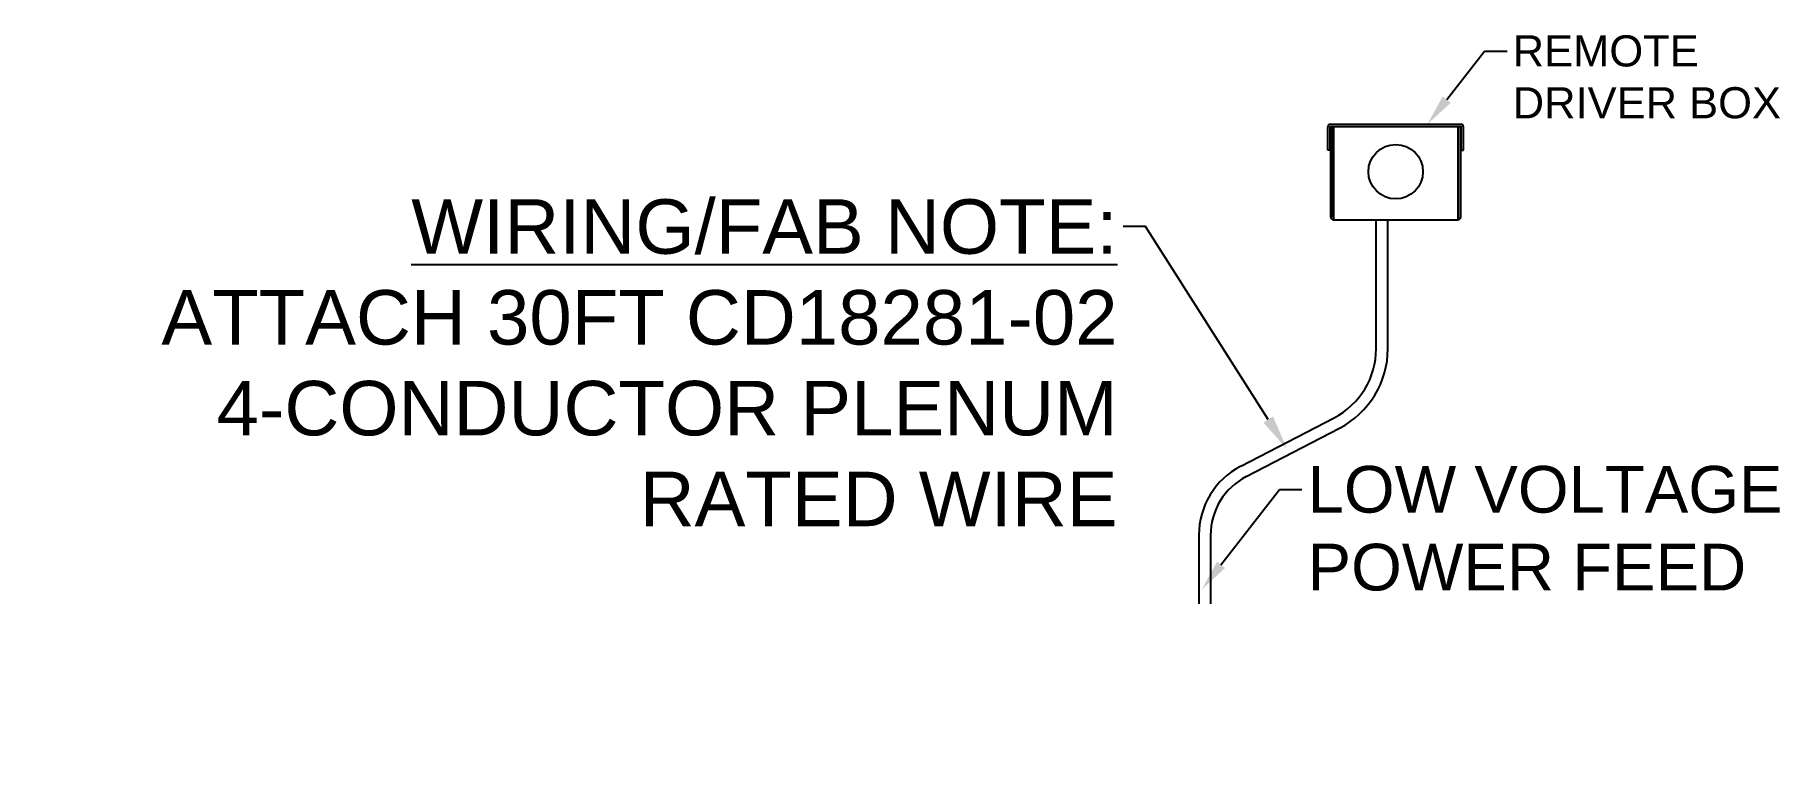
# Model space of a CAD drawing. Header units: inches. Extents: x -18.8 to 9.2, y -2.5 to 9.1.
import ezdxf
from ezdxf import colors
from ezdxf.entities.mleader import LeaderData, LeaderLine
from ezdxf.math import Vec2, Vec3

# ---------------------------------------------------------------- set-up
doc = ezdxf.new("R2010")
doc.units = ezdxf.units.IN
doc.header["$LTSCALE"] = 0.5
doc.header["$MEASUREMENT"] = 0
doc.layers.add('CUST DWG', color=7, linetype='CONTINUOUS', lineweight=20)
doc.layers.add('FAB DWG', color=7, linetype='CONTINUOUS', plot=False)
doc.layers.add('Mounting', color=4, linetype='CONTINUOUS')
doc.styles.add('LSAD_Standard', font='arial.ttf')

msp = doc.modelspace()

# ---------------------------------------------------------------- linework, layer by layer
at = {"layer": 'Mounting', "color": 0, "transparency": 16777216}
for p, q in [((1.979, 7.286), (1.979, 7.66)), ((2.015, 7.286), (2.015, 7.66)), ((2.023, 7.704), (4.111, 7.704)), ((2.023, 6.212), (2.023, 7.668)), ((2.023, 7.668), (4.111, 7.668)), ((2.059, 6.212), (2.059, 7.668)), ((2.067, 7.668), (2.067, 6.168)), ((4.067, 7.668), (4.067, 6.168)), ((4.075, 6.212), (4.075, 7.668)), ((4.111, 6.212), (4.111, 7.668)), ((4.119, 7.286), (4.119, 7.66)), ((4.155, 7.286), (4.155, 7.66)), ((2.015, 7.286), (1.979, 7.286)), ((4.119, 7.286), (4.155, 7.286)), ((2.067, 6.168), (4.067, 6.168)), ((2.753, 4.098), (2.753, 6.168)), ((2.94, 4.098), (2.94, 6.168)), ((0.58, 2.209), (2.08, 2.989)), ((0.666, 2.043), (2.166, 2.823)), ((-0.094, 1.1), (-0.094, 0)), ((0.094, 1.1), (0.094, 0))]:
    msp.add_line(p, q, dxfattribs=at)
msp.add_circle((3.067, 6.94), 0.438, dxfattribs=at)
for centre, radius, start, end in [((2.023, 7.66), 0.0439, 90, 180), ((2.023, 7.66), 0.008, 90, 180), ((4.111, 7.66), 0.0439, 0, 90), ((4.111, 7.66), 0.008, 0, 90), ((2.067, 6.212), 0.0439, 180, 270), ((2.067, 6.212), 0.008, 180, 270), ((4.067, 6.212), 0.0439, 270, 0), ((4.067, 6.212), 0.008, 270, 0), ((1.503, 4.098), 1.25, 297.4717, 0), ((1.503, 4.098), 1.438, 297.4717, 0), ((1.156, 1.1), 1.25, 117.4717, 180), ((1.156, 1.1), 1.062, 117.4717, 180)]:
    msp.add_arc(centre, radius, start, end, dxfattribs=at)

# ---------------------------------------------------------------- leaders
at = {"layer": 'CUST DWG', "ltscale": 0.5, "transparency": 16777216}
ml = msp.add_multileader_mtext('Standard', dxfattribs=at)
ml.set_content('REMOTE\\PDRIVER BOX', color=256, style='LSAD_Standard')
ml.set_leader_properties()
ml.build(insert=Vec2(0, 0))
ml.multileader.update_dxf_attribs({"dogleg_length": 0.36, "arrow_head_size": 0.5})
ctx = ml.context
ctx.base_point, ctx.char_height, ctx.arrow_head_size, ctx.landing_gap_size, ctx.plane_origin = Vec3(4.855, 8.876), 0.5, 0.5, 0.09, Vec3(2.76, 8.761)
notes = []
notes.append((ctx, [(0, (1, 1, 0), (4.495, 8.876), (1, 0), 0.36, [(0, [(3.577, 7.704)], 0, [])])]))
ctx.mtext.insert, ctx.mtext.flow_direction = Vec3(4.945, 9.131), 5
ml = msp.add_multileader_mtext('Standard', dxfattribs=at)
ml.set_content('LOW VOLTAGE\\PPOWER FEED', color=256, style='LSAD_Standard')
ml.set_leader_properties()
ml.build(insert=Vec2(0, 0))
ml.multileader.update_dxf_attribs({"dogleg_length": 0.36, "arrow_head_size": 0.5})
ctx = ml.context
ctx.base_point, ctx.char_height, ctx.arrow_head_size, ctx.landing_gap_size, ctx.plane_origin = Vec3(1.562, 1.833), 0.75, 0.5, 0.09, Vec3(-0.863, 1.286)
notes.append((ctx, [(0, (1, 1, 0), (1.202, 1.833), (1, 0), 0.36, [(0, [(-0.046, 0.229)], 0, [])])]))
ctx.mtext.insert, ctx.mtext.flow_direction = Vec3(1.652, 2.214), 5
at = {"layer": 'FAB DWG', "ltscale": 0.5, "transparency": 16777216}
ml = msp.add_multileader_mtext('Standard', dxfattribs=at)
ml.set_content('{\\LWIRING/FAB NOTE:}\\PATTACH 30FT CD18281-02\\P4-CONDUCTOR PLENUM\\PRATED WIRE', color=256, style='LSAD_Standard')
ml.set_leader_properties()
ml.build(insert=Vec2(0, 0))
ml.multileader.update_dxf_attribs({"dogleg_length": 0.36, "arrow_head_size": 0.562})
ctx = ml.context
ctx.base_point, ctx.char_height, ctx.arrow_head_size, ctx.landing_gap_size, ctx.plane_origin = Vec3(-16.778, 6.059), 0.875, 0.562, 0.09, Vec3(-13.45, 5.632)
ctx.text_align_type = 2
notes.append((ctx, [(0, (1, 1, 0), (-0.949, 6.059), (-1, 0), 0.36, [(0, [(1.321, 2.486)], 0, [])])]))
ctx.mtext.insert, ctx.mtext.width, ctx.mtext.defined_height, ctx.mtext.alignment, ctx.mtext.flow_direction = Vec3(-1.399, 6.497), 17.38178, 8.28, 3, 5
for ctx, leaders in notes:
    for number, flags, end, landing, length, lines in leaders:
        leader = LeaderData()
        leader.index, (leader.has_last_leader_line, leader.has_dogleg_vector, leader.attachment_direction) = number, flags
        leader.last_leader_point, leader.dogleg_vector, leader.dogleg_length = Vec3(end), Vec3(landing), length
        for number, points, colour, breaks in lines:
            line = LeaderLine()
            line.index, line.vertices, line.color, line.breaks = number, Vec3.list(points), colors.encode_raw_color(colour), breaks
            leader.lines.append(line)
        ctx.leaders.append(leader)

doc.saveas('drawing.dxf')
